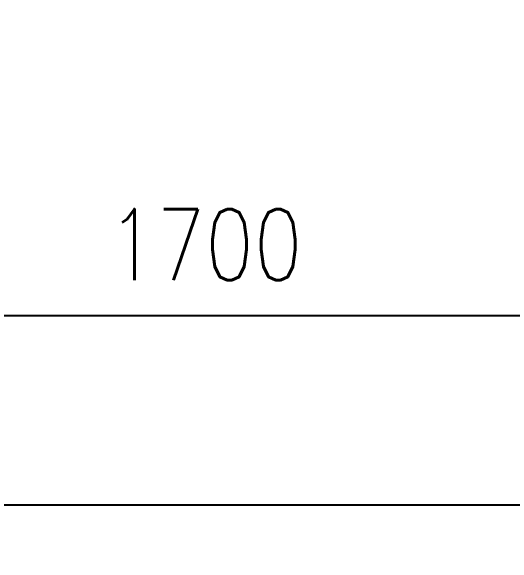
# Model space of a CAD drawing. Extents: x 718358 to 1668613, y -348838 to -159582.
# Drawn here: x 847688 to 848748, y -198419 to -197250 of the extents above; entities that cross this region are included whole.
import ezdxf

# ---------------------------------------------------------------- set-up
doc = ezdxf.new("R2010")
doc.units = 0
doc.header["$LTSCALE"] = 1000
doc.layers.add('建-尺寸', color=73, linetype='Continuous')
doc.layers.add('建-轴标', color=3, linetype='Continuous')
doc.styles.add('DIM_FONT', font='SIMPLEX.shx', dxfattribs={"width": 0.8, "bigfont": 'GBCBIG.shx'})
doc.dimstyles.new('DIMN50', dxfattribs={"dimscale": 0.5, "dimtxt": 300, "dimasz": 100, "dimexe": 250, "dimexo": 300, "dimgap": 150, "dimtad": 1, "dimdec": 0, "dimzin": 0, "dimdsep": 46, "dimtxsty": 'DIM_FONT', "dimblk": 'ARCHTICK', "dimcen": 0.09, "dimdle": 1, "dimclrt": 7, "dimazin": 2, "dimtfac": 1, "dimtdec": 0, "dimtix": 1, "dimtmove": 2, "dimatfit": 3, "dimldrblk": 'ARCHTICK', "dimfxl": 1, "dimtolj": 1, "dimtzin": 0, "dimarcsym": 0})

# ---------------------------------------------------------------- blocks, each defined once
blk = doc.blocks.new('_ArchTick')
at = {"color": 0, "linetype": 'ByBlock', "const_width": 0.4}
blk.add_lwpolyline([(-0.5, -0.5), (0.5, 0.5)], dxfattribs=at)
blk = doc.blocks.new('*D1982')
at = {"layer": 'Defpoints', "color": 0, "transparency": 16777216}
for p in [(847247.5, -197250.4), (858147.5, -197250.4), (858147.5, -198294)]:
    blk.add_point(p, dxfattribs=at)
at = {"layer": '建-轴标', "color": 0, "lineweight": -2, "transparency": 16777216}
for p, q in [((847247.5, -197400.4), (847247.5, -198419)), ((858147.5, -197400.4), (858147.5, -198419)), ((847247, -198294), (858148, -198294))]:
    blk.add_line(p, q, dxfattribs=at)
at = {"layer": '建-轴标', "color": 0, "lineweight": -2, "transparency": 16777216, "xscale": 50, "yscale": 50, "zscale": 50, "rotation": 180}
blk.add_blockref('_ArchTick', (847247.5, -198294), dxfattribs=at)
at = {"layer": '建-轴标', "color": 0, "lineweight": -2, "transparency": 16777216, "xscale": 50, "yscale": 50, "zscale": 50}
blk.add_blockref('_ArchTick', (858147.5, -198294), dxfattribs=at)
at = {"layer": '建-轴标', "color": 7, "transparency": 16777216, "insert": (852697.5, -198144), "char_height": 150, "attachment_point": 5, "style": 'DIM_FONT'}
blk.add_mtext('\\A1;10900', dxfattribs=at)
blk = doc.blocks.new('*D1987')
at = {"layer": 'Defpoints', "color": 0, "transparency": 16777216}
for p in [(847247.5, -197344), (848947.5, -197344), (848947.5, -197894)]:
    blk.add_point(p, dxfattribs=at)
at = {"layer": '建-尺寸', "color": 0, "lineweight": -2, "transparency": 16777216}
for p, q in [((847247.5, -197494), (847247.5, -198019)), ((848947.5, -197494), (848947.5, -198019)), ((847247, -197894), (848948, -197894))]:
    blk.add_line(p, q, dxfattribs=at)
at = {"layer": '建-尺寸', "color": 0, "lineweight": -2, "transparency": 16777216, "xscale": 50, "yscale": 50, "zscale": 50, "rotation": 180}
blk.add_blockref('_ArchTick', (847247.5, -197894), dxfattribs=at)
at = {"layer": '建-尺寸', "color": 0, "lineweight": -2, "transparency": 16777216, "xscale": 50, "yscale": 50, "zscale": 50}
blk.add_blockref('_ArchTick', (848947.5, -197894), dxfattribs=at)
at = {"layer": '建-尺寸', "color": 7, "transparency": 16777216, "insert": (848097.5, -197744), "char_height": 150, "attachment_point": 5, "style": 'DIM_FONT'}
blk.add_mtext('\\A1;1700', dxfattribs=at)

msp = doc.modelspace()

# ---------------------------------------------------------------- dimensions: what is measured, and where the dimension line sits
at = {"layer": '建-尺寸'}
dim = msp.add_aligned_dim(p1=(847247.5, -197344), p2=(848947.5, -197344), distance=-550, dimstyle='DIMN50', dxfattribs=at)
dim.commit()
dim.dimension.update_dxf_attribs({"geometry": '*D1987', "text_midpoint": (848097.5, -197744)})
at = {"layer": '建-轴标'}
dim = msp.add_aligned_dim(p1=(847247.5, -197250.4), p2=(858147.5, -197250.4), distance=-1043.5, dimstyle='DIMN50', dxfattribs=at)
dim.commit()
dim.dimension.update_dxf_attribs({"geometry": '*D1982', "text_midpoint": (852697.5, -198144)})

doc.saveas('drawing.dxf')
